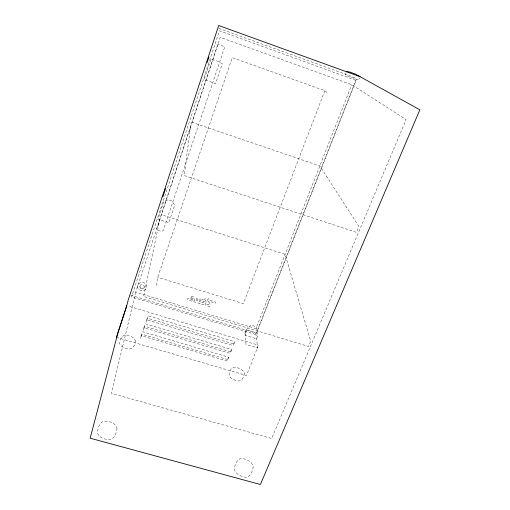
<?xml version="1.0" encoding="UTF-8"?>
<svg xmlns="http://www.w3.org/2000/svg" width="510" height="510" viewBox="0 0 510 510"><rect width="100%" height="100%" fill="white"/><g stroke="black" fill="none" stroke-linecap="round" stroke-linejoin="round"><path stroke-width="0.38" stroke-dasharray="2.55 1.91" d="M200.003 303.15L199.633 303.501L193.991 301.792L193.762 301.359L193.264 301.588L187.756 299.905L187.712 298.433L193.354 300.301L193.303 299.332L190.893 298.618L190.638 296.629L191.288 296.138L193.774 296.897L194.469 300.473C198.836 303.667 194.367 296.221 197.223 297.885L197.676 301.448C201.259 303.903 197.733 297.7 199.99 298.733L200.519 302.404L203.025 302.787L202.916 300.823L201.992 300.543L202.005 299.466L205.842 300.639L206.327 304.094L208.552 304.91L208.335 301.085L204.892 300.033L204.854 298.63L207.946 299.58L208.246 298.758L209.667 299.198L209.61 300.231L215.239 301.812L215.354 303.259L209.68 301.359L210.094 305.911L209.667 306.58L205.613 305.343L205.065 301.576L203.649 301.002L203.994 304.005L203.586 304.668L200.124 303.692L200.003 303.01M139.938 285.989C138.937 288.462 144.158 289.584 144.317 286.952M190.472 127.047L184.237 175.587L356.433 232.343L358.906 226.465L319.84 165.916L192.028 122.368M156.245 285.549L157.698 277.281L232.248 57.655L324.825 90.665L328.497 93.751M146.619 319.757L146.153 322.256L147.53 318.208L234.696 344.263L234.498 341.649L147.989 315.741L146.619 319.757L232.993 345.55L234.498 341.649M143.897 327.751L143.412 330.295L144.776 326.279L231.674 352.104L231.495 349.433L145.254 323.761L143.897 327.751L230.004 353.309L231.495 349.433M141.187 335.682L140.683 338.277L142.048 334.292L228.671 359.881L228.518 357.166L142.539 331.723L141.187 335.682L227.039 361.016L228.518 357.166M159.949 219.064L143.616 296.482L308.454 346.424L310.679 341.126L285.09 254.362L161.383 214.742M135.705 292.134L111.378 393.331L271.658 438.53L406.1 119.595L351.747 84.692L220.218 37.37L135.705 292.134L255.924 328.606L351.747 84.692M324.825 90.665L243.34 303.628L157.698 277.281M345.965 72.841L345.193 74.823L346.386 75.537L358.861 80.044L359.646 78.055M116.439 337.346L246.458 375.481L257.582 347.463L257.212 344.824L128.246 306.115M130.821 295.29L256.249 333.228L356.42 78.878L353.118 76.953L218.407 28.26M135.271 340.457C134.997 345.703 132.613 350.466 126.92 348.617C124.134 347.909 120.602 346.717 119.671 343.676C120.277 338.034 122.075 333.891 128.042 335.606C130.802 336.326 134.264 337.492 135.271 340.457M137.623 286.04C136.878 291.433 146.032 292.561 146.574 287.117C147.339 281.698 138.159 280.596 137.623 286.04M253.279 466.567C252.482 472.241 249.619 479.343 242.76 476.64C239.126 475.524 235.002 473.101 234.319 469.041C235.25 463.316 237.928 456.399 244.813 459.127C248.415 460.25 252.456 462.583 253.279 466.567M193.264 298.548L191.473 297.489L191.537 298.025L193.264 298.548M117.013 428.132C116.471 434.278 113.634 441.309 106.329 439.359C102.631 438.651 98.086 436.63 97.404 432.499C98.213 425.965 100.553 419.583 108.101 421.432C111.754 422.165 116.184 424.11 117.013 428.132M244.315 373.065C243.786 378.197 241.249 382.717 235.818 380.434C233.153 379.51 229.825 378.076 229.092 375.067C229.984 369.578 231.865 365.651 237.571 367.799C240.229 368.724 243.487 370.12 244.315 373.065M132.249 294.621L131.65 297.005L255.944 334.566L356.069 80.414L219.453 30.798L132.249 294.621M163.793 201.584L157.96 219.211L168.848 222.685L174.751 205.128L171.666 200.959L167.956 199.786L163.793 201.584M210.732 59.715L204.159 79.579L215.609 83.589L222.258 63.801L218.312 61.404L214.417 60.027L210.732 59.715M217.84 44.325L156.672 228.748C157.73 230.635 161.236 231.878 163.136 230.794L224.751 46.799L217.885 44.306M245.998 330.123L244.972 332.762L245.259 335.395L256.632 338.825L257.677 336.179L256.307 326.744L250.984 325.125L245.998 330.123M245.023 333.208L246.005 344.505L257.658 347.992L255.765 332.667L247.924 330.276L245.023 333.208M140.441 288.016A2.25 2.066 8.7 0 0 144.234 287.302A2.25 2.066 8.7 0 0 141.582 284.618A2.25 2.066 8.7 0 0 140.441 288.016"/><path stroke-width="0.76" d="M116.439 337.346L126.722 305.656M162.811 196.86L165.552 188.547M207.187 62.284L208.934 56.992M346.475 71.515L349.681 72.031L355.502 74.141L419.845 109.816L260.393 484.5L90.155 438.192L118.008 332.603L126.27 307.549L128.195 300.103L218.682 25.5L360.162 76.723"/></g></svg>
